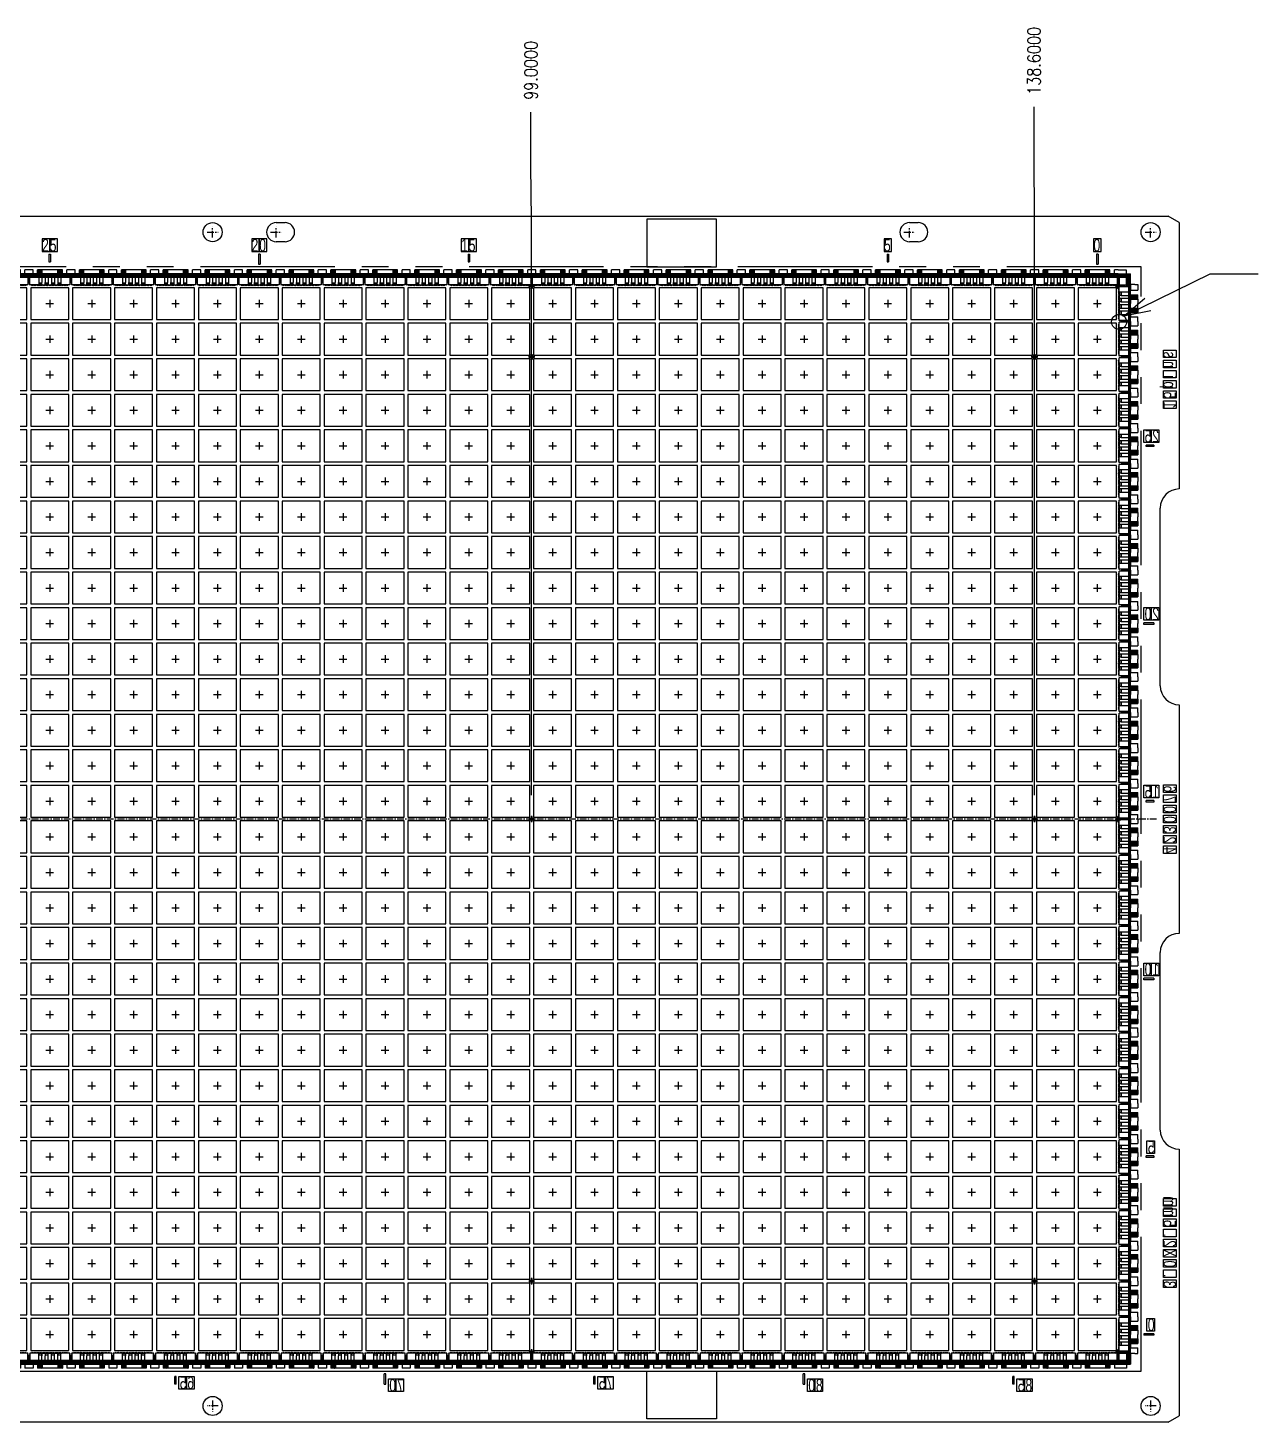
# Model space of a CAD drawing. Extents: x 24 to 818, y 14 to 516.
# Drawn here: x 391.6 to 536.9, y 70.2 to 234.9 of the extents above; entities that cross this region are included whole.
import ezdxf

# ---------------------------------------------------------------- set-up
doc = ezdxf.new("R2010")
doc.units = 0
doc.header["$LTSCALE"] = 12.7
doc.header["$MEASUREMENT"] = 0
doc.header["$PDMODE"] = 2
doc.linetypes.add('CENTER', pattern=[2, 1.25, -0.25, 0.25, -0.25])
doc.linetypes.add('PHANTOM', pattern=[2.5, 1.25, -0.25, 0.25, -0.25, 0.25, -0.25])
doc.layers.get('0').update_dxf_attribs({"linetype": 'CONTINUOUS'})
doc.layers.get('DEFPOINTS').update_dxf_attribs({"linetype": 'CONTINUOUS'})
for name, color, linetype in [('SH-02_CENTER', 2, 'CENTER'), ('SH-02_DIM', 4, 'CONTINUOUS'), ('SH-02_HATCH', 10, 'CONTINUOUS'), ('SH-02_HIDDEN', 6, 'CONTINUOUS'), ('SH-02_MISC', 5, 'CONTINUOUS'), ('SH-02_NOTES', 3, 'CONTINUOUS'), ('SH-02_OBJECT', 7, 'CONTINUOUS'), ('SH-02_PHANTOM', 1, 'PHANTOM')]:
    doc.layers.add(name, color=color, linetype=linetype)
doc.styles.get("Standard").update_dxf_attribs({"font": 'simplex.shx', "width": 0.82})
doc.dimstyles.get("Standard").update_dxf_attribs({"dimtxt": 0.18, "dimasz": 0.18, "dimexe": 0.18, "dimexo": 0.0625, "dimgap": 0.09, "dimtad": 0, "dimtih": 1, "dimtoh": 1, "dimdec": 4, "dimzin": 0, "dimdsep": 46, "dimtxsty": 'STANDARD', "dimcen": 0.09, "dimadec": 0, "dimazin": 0, "dimtfac": 1, "dimtdec": 4, "dimtofl": 0, "dimtmove": 0, "dimatfit": 3, "dimfxl": 1, "dimtolj": 1, "dimtzin": 0, "dimarcsym": 0})

# ---------------------------------------------------------------- blocks, each defined once
blk = doc.blocks.new('*D20')
at = {"layer": 'DEFPOINTS', "color": 0, "ltscale": 0.05, "transparency": 16777216}
for p in [(450.99, 224.94), (451.07, 141.72), (302.57, 141.42)]:
    blk.add_point(p, dxfattribs=at)
at = {"layer": 'SH-02_DIM', "ltscale": 0.05, "transparency": 16777216}
for p, q in [((450.99, 218.59), (450.99, 224.94)), ((451.07, 212.24), (450.99, 218.59)), ((451.07, 144.26), (451.07, 212.24))]:
    blk.add_line(p, q, dxfattribs=at)
at = {"layer": 'SH-02_DIM', "ltscale": 0.05, "transparency": 16777216, "insert": (450.99, 229.45), "char_height": 1.524, "attachment_point": 5, "rotation": 90}
blk.add_mtext('\\A1; 99.0000', dxfattribs=at)
blk = doc.blocks.new('_Open30')
at = {"color": 0, "lineweight": -2}
for p, q in [((-1, 0.268), (0, 0)), ((0, 0), (-1, -0.268)), ((0, 0), (-1, 0))]:
    blk.add_line(p, q, dxfattribs=at)
blk = doc.blocks.new('corner')
at = {"layer": 'SH-02_HATCH', "ltscale": 0.05}
h = blk.add_hatch(dxfattribs=at)
h.set_pattern_fill('ANSI31', color=256)
h.paths.add_polyline_path([(79.67, 300.39), (79.57, 300.39), (79.57, 300.59), (79.57, 300.69), (79.47, 300.69), (79.27, 300.69), (79.27, 300.79), (77.77, 300.79), (77.77, 300.59), (77.77, 298.89), (78.37, 298.89), (79.67, 298.89)])
h.paths.add_polyline_path([(78.37, 299.49), (78.37, 300.64), (79.52, 300.64), (79.52, 299.49)], flags=16)
at = {"layer": 'SH-02_OBJECT', "ltscale": 0.05}
for p, q in [((76.57, 300.59), (76.57, 300.79)), ((77.07, 300.59), (76.57, 300.59)), ((77.07, 300.59), (77.77, 300.59)), ((77.77, 300.59), (77.77, 300.79)), ((77.77, 300.59), (77.77, 298.89)), ((78.37, 298.89), (77.77, 298.89)), ((79.67, 298.89), (78.37, 298.89)), ((78.37, 298.89), (78.37, 298.29)), ((78.37, 298.29), (79.67, 298.29))]:
    blk.add_line(p, q, dxfattribs=at)
blk.add_lwpolyline([(79.52, 300.64), (78.37, 300.64), (78.37, 299.49), (79.52, 299.49)], close=True, dxfattribs=at)
blk = doc.blocks.new('A$C69FE2559')
at = {"layer": 'SH-02_CENTER', "ltscale": 0.05}
for p, q in [((1.2, 1.5), (1.8, 1.5)), ((1.5, 1.8), (1.5, 1.2))]:
    blk.add_line(p, q, dxfattribs=at)
at = {"layer": 'SH-02_MISC', "ltscale": 0.05}
blk.add_lwpolyline([(0, 0.25), (3, 0.25), (3, 2.75), (0, 2.75)], close=True, dxfattribs=at)
blk = doc.blocks.new('A$Cd491f884')
at = {"layer": 'SH-02_HATCH', "ltscale": 0.05}
h = blk.add_hatch(dxfattribs=at)
h.set_pattern_fill('ANSI31', color=256)
h.set_pattern_definition([(45, (-79.67464, -298.28592), (-0.08838835, 0.08838835), [])])
h.paths.add_polyline_path([(6.6, 2.1), (6.5, 2.1), (6.5, 2.3), (6.5, 2.4), (6.4, 2.4), (6.2, 2.4), (6.2, 2.5), (0.4, 2.5), (0.4, 2.4), (0.2, 2.4), (0.1, 2.4), (0.1, 2.3), (0.1, 2.1), (0, 2.1), (0, 0.6), (0.68, 0.6), (1.38, 0.6), (1.38, 0), (2.08, 0), (2.08, 0.6), (4.58, 0.6), (4.58, 0), (5.28, 0), (5.28, 0.6), (5.98, 0.6), (6.6, 0.6)])
h.paths.add_polyline_path([(0.15, 1.2), (0.15, 2.35), (1.45, 2.35, -0.267949), (1.54, 2.3), (1.58, 2.3, -0.258777), (1.72, 2.38), (1.88, 2.38, -0.258777), (2.02, 2.3), (2.06, 2.3, -0.267949), (2.15, 2.35), (2.45, 2.35, -0.267949), (2.54, 2.3), (2.58, 2.3, -0.258777), (2.72, 2.38), (2.88, 2.38, -0.258777), (3.02, 2.3), (3.06, 2.3, -0.267949), (3.15, 2.35), (3.45, 2.35, -0.267949), (3.54, 2.3), (3.58, 2.3, -0.258777), (3.72, 2.38), (3.88, 2.38, -0.258777), (4.02, 2.3), (4.06, 2.3, -0.267949), (4.15, 2.35), (4.45, 2.35, -0.267949), (4.54, 2.3), (4.58, 2.3, -0.258777), (4.72, 2.38), (4.88, 2.38, -0.258777), (5.02, 2.3), (5.06, 2.3, -0.267949), (5.15, 2.35), (6.45, 2.35), (6.45, 1.2)], flags=16)
h.paths.add_polyline_path([(2.45, 1.5), (2.45, 1.95), (2.55, 1.95), (2.55, 2.05), (3.05, 2.05), (3.05, 1.95), (3.15, 1.95), (3.15, 1.5)], flags=0)
h.paths.add_polyline_path([(3.45, 1.5), (3.45, 1.95), (3.55, 1.95), (3.55, 2.05), (4.05, 2.05), (4.05, 1.95), (4.15, 1.95), (4.15, 1.5)], flags=0)
h.paths.add_polyline_path([(2.15, 1.5), (1.45, 1.5), (1.45, 1.95), (1.55, 1.95), (1.55, 2.05), (2.05, 2.05), (2.05, 1.95), (2.15, 1.95)], flags=0)
h.paths.add_polyline_path([(4.45, 1.5), (4.45, 1.95), (4.55, 1.95), (4.55, 2.05), (5.05, 2.05), (5.05, 1.95), (5.15, 1.95), (5.15, 1.5)], flags=0)
at = {"layer": 'SH-02_HIDDEN'}
for p, q in [((2.06, 2.3), (1.54, 2.3)), ((3.06, 2.3), (2.54, 2.3)), ((4.06, 2.3), (3.54, 2.3)), ((5.06, 2.3), (4.54, 2.3)), ((2.05, 2.05), (1.55, 2.05)), ((3.05, 2.05), (2.55, 2.05)), ((4.05, 2.05), (3.55, 2.05)), ((5.05, 2.05), (4.55, 2.05))]:
    blk.add_line(p, q, dxfattribs=at)
at = {"layer": 'SH-02_OBJECT'}
for p, q in [((1.55, 1.95), (1.55, 2.25)), ((2.05, 2.25), (2.05, 1.95)), ((2.15, 2.35), (2.45, 2.35)), ((2.55, 2.25), (2.55, 1.95)), ((3.05, 1.95), (3.05, 2.25)), ((3.15, 2.35), (3.45, 2.35)), ((3.55, 1.95), (3.55, 2.25)), ((4.15, 2.35), (4.45, 2.35)), ((1.38, 0.6), (0.68, 0.6)), ((1.38, 0.6), (1.38, 0)), ((2.08, 0), (1.38, 0)), ((5.28, 0), (4.58, 0)), ((5.28, 0.6), (5.28, 0)), ((5.98, 0.6), (5.28, 0.6))]:
    blk.add_line(p, q, dxfattribs=at)
at = {"layer": 'SH-02_OBJECT', "linetype": 'Continuous', "ltscale": 1.25}
for p, q in [((1.72, 2.38), (1.88, 2.38)), ((2.72, 2.38), (2.88, 2.38)), ((3.72, 2.38), (3.88, 2.38)), ((4.05, 1.95), (4.05, 2.25)), ((4.55, 1.95), (4.55, 2.25)), ((4.72, 2.38), (4.88, 2.38)), ((5.05, 1.95), (5.05, 2.25)), ((1.55, 1.2), (1.55, 1.95)), ((2.05, 1.2), (2.05, 1.95)), ((2.55, 1.2), (2.55, 1.95)), ((3.05, 1.2), (3.05, 1.95)), ((3.55, 1.2), (3.55, 1.95)), ((4.05, 1.2), (4.05, 1.95)), ((4.55, 1.2), (4.55, 1.95)), ((5.05, 1.2), (5.05, 1.95))]:
    blk.add_line(p, q, dxfattribs=at)
at = {"layer": 'SH-02_OBJECT', "ltscale": 0.05}
for p, q in [((0.68, 0.6), (0, 0.6)), ((0.68, 0), (0, 0)), ((6.45, 1.2), (0.15, 1.2)), ((0.68, 0.6), (0.68, 0)), ((4.58, 0.6), (2.08, 0.6)), ((2.08, 0.6), (2.08, 0)), ((4.58, 0), (2.08, 0)), ((4.58, 0.6), (4.58, 0)), ((6.6, 0.6), (5.98, 0.6)), ((5.98, 0.6), (5.98, 0)), ((6.6, 0), (5.98, 0))]:
    blk.add_line(p, q, dxfattribs=at)
at = {"layer": 'SH-02_OBJECT'}
for points in [[(1.45, 2.35), (0.15, 2.35), (0.15, 1.2)], [(6.45, 1.2), (6.45, 2.35), (5.15, 2.35)]]:
    blk.add_lwpolyline(points, dxfattribs=at)
for centre, start, end in [((1.45, 2.25), 0, 90), ((2.15, 2.25), 90, 180), ((2.45, 2.25), 0, 90), ((3.15, 2.25), 90, 180), ((3.45, 2.25), 0, 90), ((4.15, 2.25), 90, 180), ((4.45, 2.25), 0, 90), ((5.15, 2.25), 90, 180)]:
    blk.add_arc(centre, 0.1, start, end, dxfattribs=at)
at = {"layer": 'SH-02_OBJECT', "linetype": 'Continuous', "ltscale": 1.25}
for centre, start, end in [((1.72, 2.21), 90, 180), ((1.88, 2.21), 0, 90), ((2.72, 2.21), 90, 180), ((2.88, 2.21), 0, 90), ((3.72, 2.21), 90, 180), ((3.88, 2.21), 0, 90), ((4.72, 2.21), 90, 180), ((4.88, 2.21), 0, 90)]:
    blk.add_arc(centre, 0.17, start, end, dxfattribs=at)
blk = doc.blocks.new('A$C84f42695')
at = {"layer": 'SH-02_HATCH', "ltscale": 0.05}
h = blk.add_hatch(dxfattribs=at)
h.set_pattern_fill('ANSI31', color=256, scale=0.5)
h.set_pattern_definition([(45, (-38.28732, -150.39296), (-0.044194174, 0.044194174), [])])
h.paths.add_polyline_path([(1.55, 2.6), (1.5, 2.6), (1.5, 2.7), (1.5, 2.75), (1.45, 2.75), (1.35, 2.75), (1.35, 2.8), (0.6, 2.8), (0.6, 2.45), (0.6, 2.1), (0, 2.1), (0, 1.75), (0.6, 1.75), (0.6, 1.4), (0.6, 1.05), (0, 1.05), (0, 0.7), (0.6, 0.7), (0.6, 0.35), (0.6, 0), (1.35, 0), (1.35, 0.05), (1.45, 0.05), (1.5, 0.05), (1.5, 0.1), (1.5, 0.2), (1.55, 0.2)])
h.paths.add_polyline_path([(0.75, 2.73), (1.47, 2.73), (1.47, 2.35, -0.267949), (1.45, 2.31), (1.45, 2.29, -0.258777), (1.49, 2.21), (1.49, 2.13, -0.258777), (1.45, 2.06), (1.45, 2.04, -0.267949), (1.47, 2), (1.47, 1.85, -0.267949), (1.45, 1.81), (1.45, 1.79, -0.258777), (1.49, 1.71), (1.49, 1.63, -0.258777), (1.45, 1.56), (1.45, 1.54, -0.267949), (1.47, 1.5), (1.47, 1.35, -0.267949), (1.45, 1.31), (1.45, 1.29, -0.258777), (1.49, 1.21), (1.49, 1.13, -0.258777), (1.45, 1.06), (1.45, 1.04, -0.267949), (1.47, 1), (1.47, 0.85, -0.267949), (1.45, 0.81), (1.45, 0.79, -0.258777), (1.49, 0.71), (1.49, 0.63, -0.258777), (1.45, 0.56), (1.45, 0.54, -0.267949), (1.47, 0.5), (1.47, 0.08), (0.75, 0.08)], flags=16)
h.paths.add_polyline_path([(0.95, 1.85), (1.27, 1.85), (1.27, 1.8), (1.32, 1.8), (1.32, 1.55), (1.27, 1.55), (1.27, 1.5), (0.95, 1.5)], flags=0)
h.paths.add_polyline_path([(0.95, 2), (0.95, 2.35), (1.27, 2.35), (1.27, 2.3), (1.32, 2.3), (1.32, 2.05), (1.27, 2.05), (1.27, 2)], flags=0)
h.paths.add_polyline_path([(0.95, 1.35), (1.27, 1.35), (1.27, 1.3), (1.32, 1.3), (1.32, 1.05), (1.27, 1.05), (1.27, 1), (0.95, 1)], flags=0)
h.paths.add_polyline_path([(0.95, 0.85), (1.27, 0.85), (1.27, 0.8), (1.32, 0.8), (1.32, 0.55), (1.27, 0.55), (1.27, 0.5), (0.95, 0.5)], flags=0)
at = {"layer": 'SH-02_HIDDEN'}
for p, q in [((1.32, 2.3), (1.32, 2.05)), ((1.45, 2.31), (1.45, 2.04)), ((1.32, 1.8), (1.32, 1.55)), ((1.32, 1.3), (1.32, 1.05)), ((1.45, 1.81), (1.45, 1.54)), ((1.45, 1.31), (1.45, 1.04)), ((1.32, 0.8), (1.32, 0.55)), ((1.45, 0.81), (1.45, 0.54))]:
    blk.add_line(p, q, dxfattribs=at)
at = {"layer": 'SH-02_OBJECT', "ltscale": 0.05}
for p, q in [((0, 2.8), (0, 2.45)), ((0.6, 2.45), (0, 2.45)), ((0.6, 2.8), (0.6, 2.45)), ((0.6, 2.1), (0.6, 2.45)), ((0.75, 2.73), (0.75, 0.08)), ((0.6, 2.1), (0, 2.1)), ((0, 1.75), (0, 2.1)), ((0.6, 1.75), (0, 1.75)), ((0, 1.75), (0, 1.4)), ((0, 1.05), (0, 1.4)), ((0.6, 1.75), (0.6, 1.4)), ((0.6, 1.05), (0.6, 1.4)), ((1.47, 2), (1.47, 1.85)), ((1.47, 1.5), (1.47, 1.35)), ((0.6, 1.05), (0, 1.05)), ((0, 1.05), (0, 0.7)), ((0.6, 0.7), (0, 0.7)), ((0.6, 0.35), (0, 0.35)), ((0, 0), (0, 0.35)), ((0.6, 0.7), (0.6, 0.35)), ((0.6, 0), (0.6, 0.35)), ((1.47, 1), (1.47, 0.85))]:
    blk.add_line(p, q, dxfattribs=at)
at = {"layer": 'SH-02_OBJECT'}
for p, q in [((0.75, 2.73), (1.47, 2.73)), ((1.47, 2.35), (1.47, 2.73)), ((1.27, 1.3), (1.42, 1.3)), ((0.75, 0.08), (1.47, 0.08)), ((1.42, 1.05), (1.27, 1.05)), ((1.27, 0.8), (1.42, 0.8)), ((1.42, 0.55), (1.27, 0.55)), ((1.47, 0.08), (1.47, 0.5))]:
    blk.add_line(p, q, dxfattribs=at)
at = {"layer": 'SH-02_OBJECT', "linetype": 'Continuous', "ltscale": 1.25}
for p, q in [((0.75, 2.3), (1.32, 2.3)), ((0.75, 2.3), (1.32, 2.3)), ((1.36, 2.3), (1.27, 2.3)), ((1.27, 2.3), (1.42, 2.3)), ((1.49, 2.13), (1.49, 2.21)), ((1.32, 2.05), (0.75, 2.05)), ((0.75, 1.8), (1.27, 1.8)), ((1.32, 1.55), (0.75, 1.55)), ((0.75, 1.3), (1.27, 1.3)), ((1.25, 1.8), (1.42, 1.8)), ((1.27, 2.05), (1.42, 2.05)), ((1.27, 1.55), (1.36, 1.55)), ((1.27, 1.55), (1.42, 1.55)), ((1.49, 1.63), (1.49, 1.71)), ((1.49, 1.13), (1.49, 1.21)), ((1.27, 1.05), (0.75, 1.05)), ((0.75, 0.8), (1.27, 0.8)), ((1.32, 0.55), (0.75, 0.55)), ((1.49, 0.63), (1.49, 0.71))]:
    blk.add_line(p, q, dxfattribs=at)
for centre, start, end in [((1.4, 2.21), 360, 90), ((1.4, 2.13), 270, 0), ((1.4, 1.71), 360, 90), ((1.4, 1.63), 270, 0), ((1.4, 1.21), 360, 90), ((1.4, 1.13), 270, 0), ((1.4, 0.71), 360, 90), ((1.4, 0.63), 270, 0)]:
    blk.add_arc(centre, 0.085, start, end, dxfattribs=at)
at = {"layer": 'SH-02_OBJECT'}
for centre, start, end in [((1.42, 2.35), 270, 0), ((1.42, 2), 0, 90), ((1.42, 1.85), 270, 0), ((1.42, 1.5), 0, 90), ((1.42, 1.35), 270, 0), ((1.42, 1), 0, 90), ((1.42, 0.85), 270, 0), ((1.42, 0.5), 0, 90)]:
    blk.add_arc(centre, 0.05, start, end, dxfattribs=at)
blk = doc.blocks.new('A$Ce872bf26')
at = {"layer": 'SH-02_HIDDEN', "ltscale": 0.05}
for p, q in [((0.1, 0.25), (0.1, 0.15)), ((0.25, 0.3), (0.15, 0.3)), ((0.15, 0.15), (0.25, 0.25)), ((0.25, 0.1), (0.15, 0.1)), ((0.3, 0.25), (0.3, 0.15))]:
    blk.add_line(p, q, dxfattribs=at)
at = {"layer": 'SH-02_OBJECT', "ltscale": 0.05}
for p, q in [((0, 0.15), (0, 0.25)), ((0, 0.25), (0.1, 0.25)), ((0.1, 0.15), (0, 0.15)), ((0.1, 0.25), (0.15, 0.25)), ((0.15, 0.15), (0.1, 0.15)), ((0.15, 0.3), (0.15, 0.4)), ((0.15, 0.4), (0.25, 0.4)), ((0.15, 0.25), (0.15, 0.3)), ((0.15, 0.1), (0.15, 0.15)), ((0.15, 0), (0.15, 0.1)), ((0.25, 0.4), (0.25, 0.3)), ((0.25, 0.3), (0.25, 0.25)), ((0.25, 0.25), (0.3, 0.25)), ((0.3, 0.15), (0.25, 0.15)), ((0.25, 0.15), (0.25, 0.1)), ((0.25, 0.1), (0.25, 0)), ((0.3, 0.25), (0.4, 0.25)), ((0.4, 0.15), (0.3, 0.15)), ((0.4, 0.25), (0.4, 0.15)), ((0.25, 0), (0.15, 0))]:
    blk.add_line(p, q, dxfattribs=at)
blk = doc.blocks.new('*D107')
at = {"layer": 'DEFPOINTS', "color": 0, "ltscale": 0.05, "transparency": 16777216}
for p in [(510.42, 225.59), (510.47, 141.72), (302.57, 141.42)]:
    blk.add_point(p, dxfattribs=at)
at = {"layer": 'SH-02_DIM', "ltscale": 0.05, "transparency": 16777216}
for p, q in [((510.42, 219.24), (510.42, 225.59)), ((510.47, 212.89), (510.42, 219.24)), ((510.47, 144.26), (510.47, 212.89))]:
    blk.add_line(p, q, dxfattribs=at)
at = {"layer": 'SH-02_DIM', "ltscale": 0.05, "transparency": 16777216, "insert": (510.42, 230.57), "char_height": 1.524, "attachment_point": 5, "rotation": 90}
blk.add_mtext('\\A1; 138.6000', dxfattribs=at)

msp = doc.modelspace()

# ---------------------------------------------------------------- linework, layer by layer
at = {"layer": 'SH-02_CENTER', "ltscale": 0.05}
for p, q in [((413.38714, 210.11861), (413.38714, 211.40861)), ((420.88714, 210.11861), (420.88714, 211.40861)), ((495.69964, 210.11861), (495.69964, 211.40861)), ((524.19964, 210.11861), (524.19964, 211.40861)), ((412.74214, 210.76361), (414.03214, 210.76361)), ((420.24214, 210.76361), (421.53214, 210.76361)), ((495.05464, 210.76361), (496.34464, 210.76361)), ((523.55464, 210.76361), (524.84464, 210.76361)), ((524.87961, 141.41861), (80.26967, 141.41861)), ((524.87961, 141.41861), (80.26967, 141.41861)), ((413.38714, 72.71861), (413.38714, 71.42861)), ((524.19964, 72.71861), (524.19964, 71.42861)), ((414.03214, 72.07361), (412.74214, 72.07361)), ((524.84464, 72.07361), (523.55464, 72.07361))]:
    msp.add_line(p, q, dxfattribs=at)
at = {"layer": 'SH-02_HIDDEN', "ltscale": 0.05}
for p, q in [((524.57464, 185.61236), (523.67464, 185.61236)), ((523.67464, 185.42486), (523.67464, 185.61236)), ((524.57464, 185.42486), (523.67464, 185.42486)), ((524.57464, 185.61236), (524.57464, 185.42486)), ((524.57464, 164.61236), (523.37464, 164.61236)), ((523.37464, 164.42486), (523.37464, 164.61236)), ((524.57464, 164.42486), (523.37464, 164.42486)), ((524.57464, 164.61236), (524.57464, 164.42486)), ((524.57464, 143.61236), (523.67464, 143.61236)), ((523.67464, 143.42486), (523.67464, 143.61236)), ((524.57464, 143.42486), (523.67464, 143.42486)), ((524.57464, 143.61236), (524.57464, 143.42486)), ((524.57464, 122.61236), (523.37464, 122.61236)), ((523.37464, 122.42486), (523.37464, 122.61236)), ((524.57464, 122.42486), (523.37464, 122.42486)), ((524.57464, 122.61236), (524.57464, 122.42486)), ((524.57464, 101.61236), (523.67464, 101.61236)), ((523.67464, 101.42486), (523.67464, 101.61236)), ((524.57464, 101.42486), (523.67464, 101.42486)), ((524.57464, 101.61236), (524.57464, 101.42486)), ((524.57464, 80.61236), (523.37464, 80.61236)), ((523.37464, 80.61236), (523.37464, 80.42486)), ((524.57464, 80.42486), (523.37464, 80.42486)), ((524.57464, 80.61236), (524.57464, 80.42486)), ((433.65589, 74.66861), (433.65589, 75.86861)), ((433.84339, 75.86861), (433.65589, 75.86861)), ((433.84339, 74.66861), (433.84339, 75.86861)), ((483.15589, 74.66861), (483.15589, 75.86861)), ((483.34339, 75.86861), (483.15589, 75.86861)), ((483.34339, 74.66861), (483.34339, 75.86861)), ((409.09339, 75.56861), (408.90589, 75.56861)), ((408.90589, 74.66861), (408.90589, 75.56861)), ((409.09339, 74.66861), (408.90589, 74.66861)), ((409.09339, 74.66861), (409.09339, 75.56861)), ((433.65589, 74.66861), (433.84339, 74.66861)), ((458.59339, 75.56861), (458.40589, 75.56861)), ((458.40589, 74.66861), (458.40589, 75.56861)), ((458.59339, 74.66861), (458.40589, 74.66861)), ((458.59339, 74.66861), (458.59339, 75.56861)), ((483.15589, 74.66861), (483.34339, 74.66861)), ((508.09339, 75.56861), (507.90589, 75.56861)), ((507.90589, 74.66861), (507.90589, 75.56861)), ((508.09339, 74.66861), (507.90589, 74.66861)), ((508.09339, 74.66861), (508.09339, 75.56861))]:
    msp.add_line(p, q, dxfattribs=at)
at = {"layer": 'SH-02_NOTES', "ltscale": 0.05}
msp.add_circle((520.46759, 200.16502), 0.8808, dxfattribs=at)
at = {"layer": 'SH-02_OBJECT'}
for p, q in [((78.87368, 212.66861), (526.2756, 212.66861)), ((527.57464, 211.91861), (526.2756, 212.66861)), ((420.88714, 211.88861), (421.93714, 211.88861)), ((495.69964, 211.88861), (496.74964, 211.88861)), ((527.57464, 211.91861), (527.57464, 180.41861)), ((421.93714, 209.63861), (420.88714, 209.63861)), ((496.74964, 209.63861), (495.69964, 209.63861)), ((525.32464, 157.16861), (525.32464, 178.16861)), ((527.57464, 154.91861), (527.57464, 127.91861)), ((525.32464, 104.66861), (525.32464, 125.66861)), ((527.57464, 102.41861), (527.57464, 70.91861)), ((526.2756, 70.16861), (527.57464, 70.91861)), ((526.2756, 70.16861), (78.87368, 70.16861))]:
    msp.add_line(p, q, dxfattribs=at)
at = {"layer": 'SH-02_OBJECT', "ltscale": 0.05}
for p, q in [((394.05589, 208.16861), (394.24339, 208.16861)), ((394.05589, 208.16861), (394.05589, 207.26861)), ((394.24339, 208.16861), (394.24339, 207.26861)), ((418.99339, 208.16861), (418.80589, 208.16861)), ((418.80589, 208.16861), (418.80589, 206.96861)), ((418.99339, 208.16861), (418.99339, 206.96861)), ((443.55589, 208.16861), (443.74339, 208.16861)), ((443.55589, 208.16861), (443.55589, 207.26861)), ((443.74339, 208.16861), (443.74339, 207.26861)), ((493.05589, 208.16861), (493.24339, 208.16861)), ((493.05589, 208.16861), (493.05589, 207.26861)), ((493.24339, 208.16861), (493.24339, 207.26861)), ((517.99339, 208.16861), (517.80589, 208.16861)), ((517.80589, 208.16861), (517.80589, 206.96861)), ((517.99339, 208.16861), (517.99339, 206.96861)), ((394.05589, 207.26861), (394.24339, 207.26861)), ((418.80589, 206.96861), (418.99339, 206.96861)), ((443.55589, 207.26861), (443.74339, 207.26861)), ((493.05589, 207.26861), (493.24339, 207.26861)), ((517.80589, 206.96861), (517.99339, 206.96861))]:
    msp.add_line(p, q, dxfattribs=at)
at = {"layer": 'SH-02_OBJECT'}
for centre in [(413.38714, 210.76361), (524.19964, 210.76361), (413.38714, 72.07361), (524.19964, 72.07361)]:
    msp.add_circle(centre, 1.125, dxfattribs=at)
for centre, radius, start, end in [((420.88714, 210.76361), 1.125, 90, 270), ((421.93714, 210.76361), 1.125, 270, 90), ((495.69964, 210.76361), 1.125, 90, 270), ((496.74964, 210.76361), 1.125, 270, 90), ((527.57464, 178.16861), 2.25, 90, 180), ((527.57464, 157.16861), 2.25, 180, 270), ((527.57464, 125.66861), 2.25, 90, 180), ((527.57464, 104.66861), 2.25, 180, 270)]:
    msp.add_arc(centre, radius, start, end, dxfattribs=at)
at = {"layer": 'SH-02_PHANTOM'}
for p, q in [((523.07464, 206.66861), (82.07464, 206.66861)), ((523.07464, 76.16861), (523.07464, 206.66861))]:
    msp.add_line(p, q, dxfattribs=at)
at = {"layer": 'SH-02_PHANTOM', "linetype": 'Continuous'}
msp.add_line((82.07464, 76.16861), (523.07464, 76.16861), dxfattribs=at)
at = {"layer": 'SH-02_PHANTOM'}
for points in [[(464.66839, 212.29361), (464.66839, 206.66861), (472.91839, 206.66861), (472.91839, 212.29361)], [(393.24964, 208.46861), (394.14964, 208.46861), (394.14964, 209.96861), (393.24964, 209.96861)], [(394.14964, 208.46861), (395.04964, 208.46861), (395.04964, 209.96861), (394.14964, 209.96861)], [(417.99964, 208.46861), (418.89964, 208.46861), (418.89964, 209.96861), (417.99964, 209.96861)], [(418.89964, 208.46861), (419.79964, 208.46861), (419.79964, 209.96861), (418.89964, 209.96861)], [(442.74964, 208.46861), (443.64964, 208.46861), (443.64964, 209.96861), (442.74964, 209.96861)], [(443.64964, 208.46861), (444.54964, 208.46861), (444.54964, 209.96861), (443.64964, 209.96861)], [(492.69964, 208.46861), (493.59964, 208.46861), (493.59964, 209.96861), (492.69964, 209.96861)], [(517.44964, 208.46861), (518.34964, 208.46861), (518.34964, 209.96861), (517.44964, 209.96861)], [(521.76214, 205.61861), (83.38714, 205.61861), (83.38714, 77.21861), (521.76214, 77.21861)], [(525.69964, 195.93449), (525.69964, 196.83449), (527.19964, 196.83449), (527.19964, 195.93449)], [(525.69964, 194.73449), (525.69964, 195.63449), (527.19964, 195.63449), (527.19964, 194.73449)], [(525.69964, 193.53449), (525.69964, 194.43449), (527.19964, 194.43449), (527.19964, 193.53449)], [(525.69964, 192.33449), (525.69964, 193.23449), (527.19964, 193.23449), (527.19964, 192.33449)], [(525.69964, 191.13449), (525.69964, 192.03449), (527.19964, 192.03449), (527.19964, 191.13449)], [(525.69964, 189.93449), (525.69964, 190.83449), (527.19964, 190.83449), (527.19964, 189.93449)], [(524.27464, 185.91236), (523.37464, 185.91236), (523.37464, 187.41236), (524.27464, 187.41236)], [(525.17464, 185.91236), (524.27464, 185.91236), (524.27464, 187.41236), (525.17464, 187.41236)], [(524.27464, 164.91236), (523.37464, 164.91236), (523.37464, 166.41236), (524.27464, 166.41236)], [(525.17464, 164.91236), (524.27464, 164.91236), (524.27464, 166.41236), (525.17464, 166.41236)], [(524.27464, 143.91236), (523.37464, 143.91236), (523.37464, 145.41236), (524.27464, 145.41236)], [(525.17464, 143.91236), (524.27464, 143.91236), (524.27464, 145.41236), (525.17464, 145.41236)], [(525.69964, 144.56861), (525.69964, 145.46861), (527.19964, 145.46861), (527.19964, 144.56861)], [(525.69964, 143.36861), (525.69964, 144.26861), (527.19964, 144.26861), (527.19964, 143.36861)], [(525.69964, 142.16861), (525.69964, 143.06861), (527.19964, 143.06861), (527.19964, 142.16861)], [(525.69964, 140.96861), (525.69964, 141.86861), (527.19964, 141.86861), (527.19964, 140.96861)], [(525.69964, 139.76861), (525.69964, 140.66861), (527.19964, 140.66861), (527.19964, 139.76861)], [(525.69964, 138.56861), (525.69964, 139.46861), (527.19964, 139.46861), (527.19964, 138.56861)], [(525.69964, 137.36861), (525.69964, 138.26861), (527.19964, 138.26861), (527.19964, 137.36861)], [(524.27464, 122.91236), (523.37464, 122.91236), (523.37464, 124.41236), (524.27464, 124.41236)], [(525.17464, 122.91236), (524.27464, 122.91236), (524.27464, 124.41236), (525.17464, 124.41236)], [(524.64964, 101.91236), (523.74964, 101.91236), (523.74964, 103.41236), (524.64964, 103.41236)], [(525.69964, 95.66993), (525.69964, 96.56993), (527.19964, 96.56993), (527.19964, 95.66993)], [(525.69964, 94.46993), (525.69964, 95.36993), (527.19964, 95.36993), (527.19964, 94.46993)], [(525.69964, 93.26993), (525.69964, 94.16993), (527.19964, 94.16993), (527.19964, 93.26993)], [(525.69964, 92.06993), (525.69964, 92.96993), (527.19964, 92.96993), (527.19964, 92.06993)], [(525.69964, 90.86993), (525.69964, 91.76993), (527.19964, 91.76993), (527.19964, 90.86993)], [(525.69964, 89.66993), (525.69964, 90.56993), (527.19964, 90.56993), (527.19964, 89.66993)], [(525.69964, 88.46993), (525.69964, 89.36993), (527.19964, 89.36993), (527.19964, 88.46993)], [(525.69964, 87.26993), (525.69964, 88.16993), (527.19964, 88.16993), (527.19964, 87.26993)], [(525.69964, 86.06993), (525.69964, 86.96993), (527.19964, 86.96993), (527.19964, 86.06993)], [(524.64964, 80.91236), (523.74964, 80.91236), (523.74964, 82.41236), (524.64964, 82.41236)], [(464.66839, 70.54361), (464.66839, 76.16861), (472.91839, 76.16861), (472.91839, 70.54361)], [(410.29339, 74.06861), (409.39339, 74.06861), (409.39339, 75.56861), (410.29339, 75.56861)], [(411.19339, 74.06861), (410.29339, 74.06861), (410.29339, 75.56861), (411.19339, 75.56861)], [(435.04339, 73.76861), (434.14339, 73.76861), (434.14339, 75.26861), (435.04339, 75.26861)], [(435.94339, 73.76861), (435.04339, 73.76861), (435.04339, 75.26861), (435.94339, 75.26861)], [(459.79339, 74.06861), (458.89339, 74.06861), (458.89339, 75.56861), (459.79339, 75.56861)], [(460.69339, 74.06861), (459.79339, 74.06861), (459.79339, 75.56861), (460.69339, 75.56861)], [(484.54339, 73.76861), (483.64339, 73.76861), (483.64339, 75.26861), (484.54339, 75.26861)], [(485.44339, 73.76861), (484.54339, 73.76861), (484.54339, 75.26861), (485.44339, 75.26861)], [(509.29339, 73.76861), (508.39339, 73.76861), (508.39339, 75.26861), (509.29339, 75.26861)], [(510.19339, 73.76861), (509.29339, 73.76861), (509.29339, 75.26861), (510.19339, 75.26861)]]:
    msp.add_lwpolyline(points, close=True, dxfattribs=at)

# ---------------------------------------------------------------- block references
at = {"layer": 'SH-02_HATCH', "xscale": 0.75, "yscale": 0.75, "zscale": 0.75, "rotation": 180}
msp.add_blockref('corner', (580.13062, 430.00805), dxfattribs=at)
at = {"layer": 'SH-02_HATCH', "xscale": -0.75, "yscale": 0.75, "zscale": 0.75}
msp.add_blockref('corner', (580.13062, -147.17083), dxfattribs=at)
at = {"layer": 'SH-02_HIDDEN', "ltscale": 0.05, "xscale": -0.75, "yscale": 0.75, "zscale": 0.75, "rotation": 180, "row_count": 1, "column_count": 88, "row_spacing": 4.199999999999999, "column_spacing": -4.949999999999931}
msp.add_blockref('A$Cd491f884', (84.77464, 206.29361), dxfattribs=at)
at = {"layer": 'SH-02_HIDDEN', "ltscale": 0.05, "yscale": 1.5, "zscale": 1.5}
for p, xscale, rotation in [((451.37464, 204.71861), 1.5, 179.9999999992471), ((520.67464, 204.71861), 1.5, 180), ((520.67464, 204.71861), 1.5, 179.9999999992471), ((451.37464, 196.31861), 1.5, 179.9999999992471), ((510.77464, 196.31861), 1.5, 179.9999999992471), ((451.37464, 141.11861), -1.5, 359.9999999997988), ((510.77464, 141.11861), -1.5, 359.9999999997988), ((520.67464, 141.11861), -1.5, 359.9999999997988)]:
    msp.add_blockref('A$Ce872bf26', p, dxfattribs=dict(at, xscale=xscale, rotation=rotation))
at = {"layer": 'SH-02_HIDDEN', "ltscale": 0.05}
for name, p, xscale, yscale, zscale, row_count, column_count, row_spacing, column_spacing in [('A$C84f42695', (522.69964, 78.41861), -1.5, 1.5, 1.5, 30, 1, 4.199999999985436, 0), ('A$Cd491f884', (84.77464, 76.54361), 0.75, 0.75, 0.75, 1, 88, 4.199999999999999, 4.949999999999931)]:
    msp.add_blockref(name, p, dxfattribs=dict(at, xscale=xscale, yscale=yscale, zscale=zscale, row_count=row_count, column_count=column_count, row_spacing=row_spacing, column_spacing=column_spacing))
at = {"layer": 'SH-02_HIDDEN', "ltscale": 0.05, "xscale": -1.5, "yscale": 1.5, "zscale": 1.5}
for p in [(451.37464, 86.51861), (510.77464, 86.51861), (451.37464, 78.11861), (520.67464, 78.11861), (520.67464, 78.11861)]:
    msp.add_blockref('A$Ce872bf26', p, dxfattribs=at)
at = {"layer": 'SH-02_MISC', "ltscale": 0.05, "xscale": 1.5, "yscale": 1.5, "zscale": 1.5, "row_count": 30, "column_count": 88, "row_spacing": 4.199999999999999, "column_spacing": 4.949999999999999}
msp.add_blockref('A$C69FE2559', (84.99964, 78.26861), dxfattribs=at)

# ---------------------------------------------------------------- texts
at = {"layer": 'SH-02_HIDDEN', "extrusion": (0, 0, -1), "width": 0.9, "attachment_point": 1}
for s, insert, char_height, text_direction in [('{\\fSwis721 BdCnOul BT|b0|i0|c0|p82;s}', (527.19964, 195.93449), 1.5, (0, 1, 0)), ('{\\fSwis721 BdCnOul BT|b0|i0|c0|p82;n}', (527.19964, 194.73449), 1.5, (0, 1, 0)), ('{\\fSwis721 BdCnOul BT|b0|i0|c0|p82;p}', (527.19964, 192.33449), 1.5, (0, 1, 0)), ('{\\fSwis721 BdCnOul BT|b0|i0|c0|p82;i}', (527.19964, 193.53449), 1.5, (0, 1, 0)), ('{\\fSwis721 BdCnOul BT|b0|i0|c0|p82;5}', (527.19964, 191.13449), 1.5, (0, 1, 0)), ('{\\fSwis721 BdCnOul BT|b0|i0|c0|p82;1}', (527.19964, 189.93449), 1.5, (0, 1, 0)), ('{\\fSwis721 BdCnOul BT|b0|i0|c0|p82;5}', (524.27464, 187.41236), 1.5, (-1, 0, 0)), ('{\\fSwis721 BdCnOul BT|b0|i0|c0|p82;2}', (525.17464, 187.41236), 1.5, (-1, 0, 0)), ('{\\fSwis721 BdCnOul BT|b0|i0|c0|p82;0}', (524.27464, 166.41236), 1.5, (-1, 0, 0)), ('{\\fSwis721 BdCnOul BT|b0|i0|c0|p82;2}', (525.17464, 166.41236), 1.5, (-1, 0, 0)), ('{\\fSwis721 BdCnOul BT|b0|i0|c0|p82;5}', (524.27464, 145.41236), 1.5, (-1, 0, 0)), ('{\\fSwis721 BdCnOul BT|b0|i0|c0|p82;1}', (525.17464, 145.41236), 1.5, (-1, 0, 0)), ('{\\fSwis721 BdCnOul BT|b0|i0|c0|p82;6}', (527.19964, 144.56861), 1.5000001, (0, 1, 0)), ('\\pxi-0.28089,l0.28089;{\\fSwis721 BdCnOul BT|b0|i0|c0|p82;7}', (527.19964, 143.36861), 1.5000001, (0, 1, 0)), ('{\\fSwis721 BdCnOul BT|b0|i0|c0|p82;0}', (527.19964, 142.16861), 1.5000001, (0, 1, 0)), ('{\\fSwis721 BdCnOul BT|b0|i0|c0|p82;0}', (527.19964, 140.96861), 1.5000001, (0, 1, 0)), ('{\\fSwis721 BdCnOul BT|b0|i0|c0|p82;3}', (527.19964, 139.76861), 1.5000001, (0, 1, 0)), ('{\\fSwis721 BdCnOul BT|b0|i0|c0|p82;2}', (527.19964, 138.56861), 1.5000001, (0, 1, 0)), ('{\\fSwis721 BdCnOul BT|b0|i0|c0|p82;4}', (527.19964, 137.36861), 1.5000001, (0, 1, 0)), ('{\\fSwis721 BdCnOul BT|b0|i0|c0|p82;0}', (524.27464, 124.41236), 1.5, (-1, 0, 0)), ('{\\fSwis721 BdCnOul BT|b0|i0|c0|p82;1}', (525.17464, 124.41236), 1.5, (-1, 0, 0)), ('{\\fSwis721 BdCnOul BT|b0|i0|c0|p82;5}', (524.64964, 103.41236), 1.5, (-1, 0, 0)), ('\\pt1.52538;{\\fSwis721 BdCnOul BT|b0|i0|c0|p82;m}', (527.19964, 95.66993), 1.5, (0, 1, 0)), ('{\\fSwis721 BdCnOul BT|b0|i0|c0|p82;m}', (527.19964, 94.46993), 1.5, (0, 1, 0)), ('{\\fSwis721 BdCnOul BT|b0|i0|c0|p82;5}', (527.19964, 93.26993), 1.5, (0, 1, 0)), ('{\\fSwis721 BdCnOul BT|b0|i0|c0|p82;.}', (527.19964, 92.06993), 1.5, (0, 1, 0)), ('{\\fSwis721 BdCnOul BT|b0|i0|c0|p82;2}', (527.19964, 90.86993), 1.5, (0, 1, 0)), ('{\\fSwis721 BdCnOul BT|b0|i0|c0|p82;0}', (527.19964, 88.46993), 1.5, (0, 1, 0)), ('{\\fSwis721 BdCnOul BT|b0|i0|c0|p82;X}', (527.19964, 89.66993), 1.5, (0, 1, 0)), ('{\\fSwis721 BdCnOul BT|b0|i0|c0|p82;.}', (527.19964, 87.26993), 1.5, (0, 1, 0)), ('{\\fSwis721 BdCnOul BT|b0|i0|c0|p82;3}', (527.19964, 86.06993), 1.5, (0, 1, 0)), ('{\\fSwis721 BdCnOul BT|b0|i0|c0|p82;0}', (524.64964, 82.41236), 1.5, (-1, 0, 0)), ('{\\fSwis721 BdCnOul BT|b0|i0|c0|p82;5}', (410.29339, 75.56861), 1.5, (-1, 0, 0)), ('{\\fSwis721 BdCnOul BT|b0|i0|c0|p82;6}', (411.19339, 75.56861), 1.5, (-1, 0, 0)), ('{\\fSwis721 BdCnOul BT|b0|i0|c0|p82;0}', (435.04339, 75.26861), 1.5, (-1, 0, 0)), ('{\\fSwis721 BdCnOul BT|b0|i0|c0|p82;7}', (435.94339, 75.26861), 1.5, (-1, 0, 0)), ('{\\fSwis721 BdCnOul BT|b0|i0|c0|p82;5}', (459.79339, 75.56861), 1.5, (-1, 0, 0)), ('{\\fSwis721 BdCnOul BT|b0|i0|c0|p82;7}', (460.69339, 75.56861), 1.5, (-1, 0, 0)), ('{\\fSwis721 BdCnOul BT|b0|i0|c0|p82;0}', (484.54339, 75.26861), 1.5, (-1, 0, 0)), ('{\\fSwis721 BdCnOul BT|b0|i0|c0|p82;8}', (485.44339, 75.26861), 1.5, (-1, 0, 0)), ('{\\fSwis721 BdCnOul BT|b0|i0|c0|p82;5}', (509.29339, 75.26861), 1.5, (-1, 0, 0)), ('{\\fSwis721 BdCnOul BT|b0|i0|c0|p82;8}', (510.19339, 75.26861), 1.5, (-1, 0, 0))]:
    msp.add_mtext(s, dxfattribs=dict(at, insert=insert, char_height=char_height, text_direction=text_direction))
at = {"layer": 'SH-02_OBJECT', "char_height": 1.5, "width": 0.9, "attachment_point": 1}
for s, insert in [('{\\fSwis721 BdCnOul BT|b0|i0|c0|p82;2}', (393.24964, 209.96861)), ('{\\fSwis721 BdCnOul BT|b0|i0|c0|p82;5}', (394.14964, 209.96861)), ('{\\fSwis721 BdCnOul BT|b0|i0|c0|p82;2}', (417.99964, 209.96861)), ('{\\fSwis721 BdCnOul BT|b0|i0|c0|p82;0}', (418.89964, 209.96861)), ('{\\fSwis721 BdCnOul BT|b0|i0|c0|p82;1}', (442.74964, 209.96861)), ('{\\fSwis721 BdCnOul BT|b0|i0|c0|p82;5}', (443.64964, 209.96861)), ('{\\fSwis721 BdCnOul BT|b0|i0|c0|p82;5}', (492.69964, 209.96861)), ('{\\fSwis721 BdCnOul BT|b0|i0|c0|p82;0}', (517.44964, 209.96861))]:
    msp.add_mtext(s, dxfattribs=dict(at, insert=insert))

# ---------------------------------------------------------------- dimensions: what is measured, and where the dimension line sits
at = {"layer": 'SH-02_DIM', "ltscale": 0.05}
for feature_location, offset, picture, middle in [((510.47464, 141.71861), (-0.05509, 83.86707), '*D107', (510.41955, 230.57062)), ((451.07464, 141.71861), (-0.08266, 83.22429), '*D20', (450.99198, 229.45176))]:
    dim = msp.add_ordinate_dim(feature_location=feature_location, offset=offset, dtype=1, origin=(302.57464, 141.41861), dimstyle='STANDARD', override={"dimscale": 25.4, "dimtxt": 0.06, "dimasz": 0.125, "dimexe": 0.1, "dimexo": 0.1, "dimgap": 0.01, "dimtih": 0, "dimtoh": 0, "dimlfac": 0.666667, "dimzin": 1, "dimpost": ' <>\\X', "dimblk": 'Open30', "dimcen": -0.09, "dimclrd": 256, "dimclre": 256, "dimclrt": 256, "dimazin": 1, "dimtp": 0.03, "dimtm": 0.03, "dimtofl": 1, "dimldrblk": 'Open30', "dimlwd": -1, "dimlwe": -1}, dxfattribs=at)
    dim.commit()
    dim.dimension.update_dxf_attribs({"geometry": picture, "text_midpoint": middle})

# ---------------------------------------------------------------- leaders
at = {"layer": 'SH-02_NOTES', "linetype": 'Continuous', "annotation_type": 0, "has_hookline": 1, "hookline_direction": 1, "text_width": 11.02892}
msp.add_leader([(521.01214, 200.81861), (531.24192, 205.8409), (536.89313, 205.82733)], dimstyle='STANDARD', override={"dimscale": 25.4, "dimtxt": 0.1, "dimasz": 0.125, "dimexe": 0.1, "dimexo": 0.05, "dimgap": 0.03, "dimlfac": 0.2, "dimzin": 1, "dimpost": '\\X', "dimcen": -0.02, "dimtofl": 1, "dimldrblk": 'Open30'}, dxfattribs=at)

doc.saveas('drawing.dxf')
